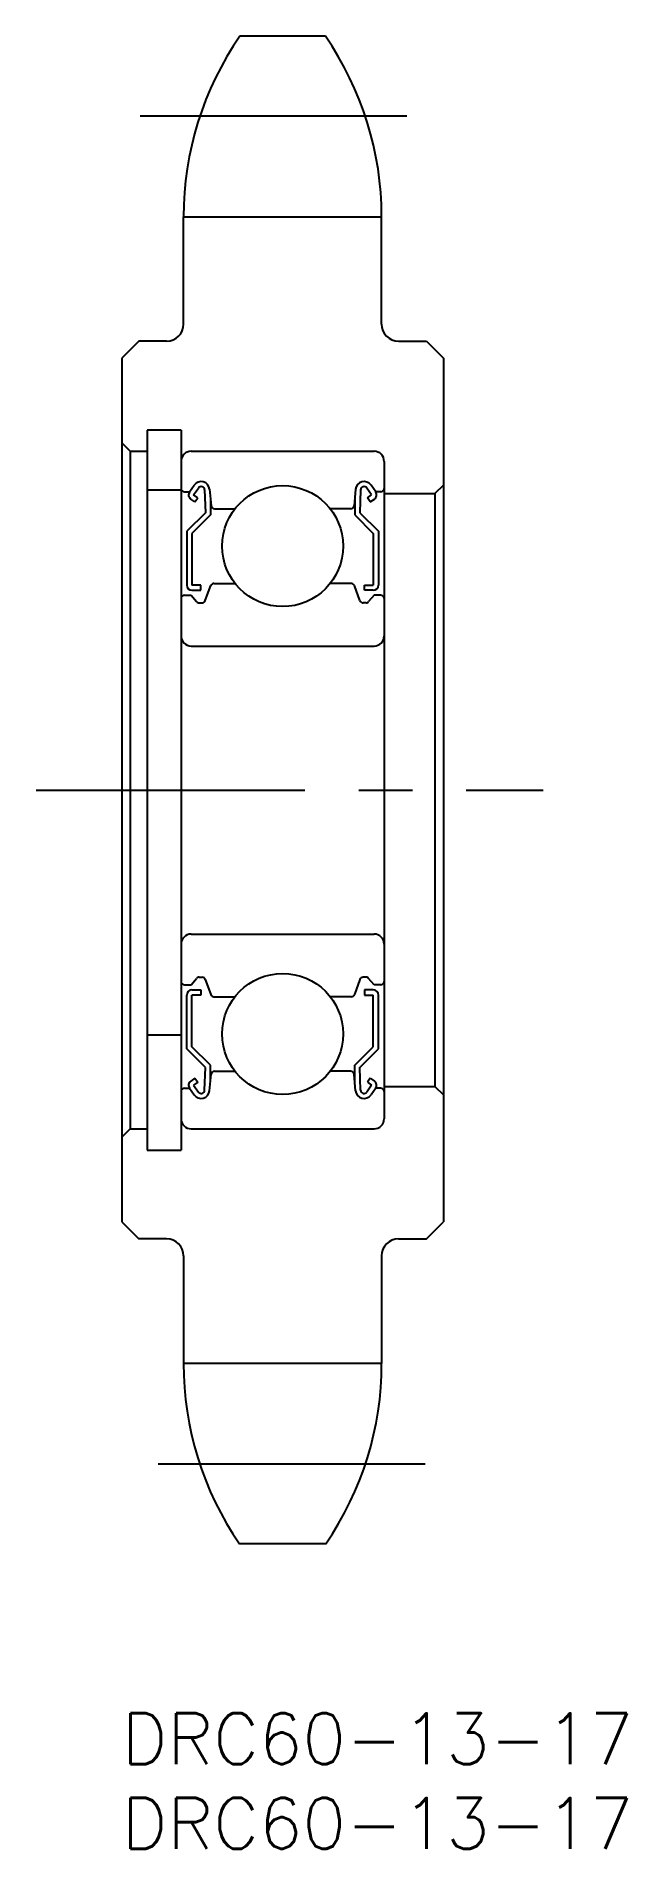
# Model space of a CAD drawing. Extents: x -5 to 30, y -8 to 99.
import ezdxf

# ---------------------------------------------------------------- set-up
doc = ezdxf.new("R2010")
doc.units = 0
doc.header["$LTSCALE"] = 0.5
doc.linetypes.add('CENTER', pattern=[50.8, 31.75, -6.35, 6.35, -6.35])
doc.layers.get('0').update_dxf_attribs({"linetype": 'CONTINUOUS'})
doc.layers.add('CENTER', color=1, linetype='CENTER')
doc.styles.get("Standard").update_dxf_attribs({"font": 'txt.shx', "height": 3, "bigfont": 'bigfont.shx'})

# ---------------------------------------------------------------- blocks, each defined once
blk = doc.blocks.new('*U3')
at = {"color": 7, "linetype": 'CONTINUOUS'}
blk.add_text('DRC60-13-17', height=3, dxfattribs=at).set_placement((0, -3))
blk = doc.blocks.new('*U4')
at = {"color": 7, "linetype": 'CONTINUOUS'}
blk.add_text('DRC60-13-17', height=3, dxfattribs=at).set_placement((0, -8))

msp = doc.modelspace()

# ---------------------------------------------------------------- linework, layer by layer
at = {"color": 7, "linetype": 'CONTINUOUS'}
for p, q in [((12.024021, 99), (6.975979, 99)), ((3.65, 88.345), (15.35, 88.345)), ((3.65, 82), (3.65, 88.345)), ((15.35, 82), (15.35, 88.345)), ((1, 81), (0, 80)), ((2.65, 81), (1, 81)), ((16.35, 81), (18, 81)), ((18, 81), (19, 80)), ((0, 80), (0, 29)), ((19, 80), (19, 29)), ((0, 75), (0.5, 74.5)), ((1.5, 75.75), (1.5, 33.25)), ((3.5, 75.75), (1.5, 75.75)), ((3.5, 75.75), (3.5, 33.25)), ((0.5, 74.5), (0.5, 34.5)), ((0.5, 74.5), (1.5, 74.5)), ((4.1, 74.5), (14.9, 74.5)), ((15.5, 73.9), (15.5, 35.1)), ((1.5, 72.229079), (3.5, 72.229079)), ((3.7, 72.09999), (4.000027, 72.09999)), ((3.9999, 72.09981), (4.278643, 72.496961)), ((4.246028, 71.927975), (4.528243, 72.330057)), ((4.491028, 71.75495), (4.246028, 71.927975)), ((4.319032, 71.509965), (4.491028, 71.75495)), ((4.891806, 72.222595), (4.941991, 70.873941)), ((5.185949, 72.253865), (5.272061, 71.282332)), ((13.814051, 72.253865), (13.727939, 71.282332)), ((14.108195, 72.222595), (14.05801, 70.873941)), ((14.753973, 71.927975), (14.471758, 72.330057)), ((14.508972, 71.75495), (14.753973, 71.927975)), ((14.680969, 71.509965), (14.508972, 71.75495)), ((15.0001, 72.09981), (14.721358, 72.496961)), ((15.3, 72.09999), (14.999973, 72.09999)), ((15.5, 72), (18.5, 72)), ((19, 72.5), (18.5, 72)), ((18.5, 72), (18.5, 37)), ((4.941991, 70.873941), (3.842, 69.77398)), ((4.319032, 71.509965), (4.073551, 71.681602)), ((5.242, 70.74999), (4.142, 69.65001)), ((5.242, 71.62099), (5.242, 70.74999)), ((5.47128, 71.09999), (6.686031, 71.09999)), ((13.52872, 71.09999), (12.31397, 71.09999)), ((13.758, 71.62099), (13.758, 70.74999)), ((13.758, 70.74999), (14.858, 69.65001)), ((14.05801, 70.873941), (15.158, 69.77398)), ((14.680969, 71.509965), (14.926449, 71.681602)), ((3.842, 69.77398), (3.842, 66.59999)), ((4.142, 69.65001), (4.142, 66.59999)), ((14.858, 69.65001), (14.858, 66.59999)), ((15.158, 69.77398), (15.158, 66.59999)), ((4.662, 66.59999), (4.142, 66.59999)), ((4.662, 66.29999), (4.662, 66.59999)), ((4.933822, 65.681488), (5.257184, 66.568482)), ((5.445087, 66.69998), (6.686023, 66.69998)), ((13.554913, 66.69998), (12.313978, 66.69998)), ((14.066179, 65.681488), (13.742816, 66.568482)), ((14.338, 66.59999), (14.858, 66.59999)), ((14.338, 66.29999), (14.338, 66.59999)), ((3.7, 65.99998), (4.099977, 65.99998)), ((4.099977, 65.99998), (4.417605, 65.621435)), ((4.142, 66.29999), (4.662, 66.29999)), ((4.570816, 65.54999), (4.745919, 65.54999)), ((14.429185, 65.54999), (14.254081, 65.54999)), ((14.858, 66.29999), (14.338, 66.29999)), ((14.900024, 65.99998), (14.582395, 65.621435)), ((15.3, 65.99998), (14.900024, 65.99998)), ((4.1, 63), (14.9, 63)), ((4.1, 46), (14.9, 46)), ((3.7, 43.00002), (4.099977, 43.00002)), ((4.099977, 43.00002), (4.417605, 43.378566)), ((4.570816, 43.45001), (4.745919, 43.45001)), ((4.933822, 43.318512), (5.257184, 42.431518)), ((14.066179, 43.318512), (13.742816, 42.431518)), ((14.429185, 43.45001), (14.254081, 43.45001)), ((14.900024, 43.00002), (14.582395, 43.378566)), ((15.3, 43.00002), (14.900024, 43.00002)), ((3.842, 39.22602), (3.842, 42.40001)), ((4.142, 42.70001), (4.662, 42.70001)), ((4.142, 39.34999), (4.142, 42.40001)), ((4.662, 42.40001), (4.142, 42.40001)), ((4.662, 42.70001), (4.662, 42.40001)), ((5.445087, 42.30002), (6.686023, 42.30002)), ((13.554913, 42.30002), (12.313978, 42.30002)), ((14.338, 42.70001), (14.338, 42.40001)), ((14.858, 42.70001), (14.338, 42.70001)), ((14.338, 42.40001), (14.858, 42.40001)), ((14.858, 39.34999), (14.858, 42.40001)), ((15.158, 39.22602), (15.158, 42.40001)), ((1.5, 40.049859), (3.5, 40.049859)), ((4.941991, 38.12606), (3.842, 39.22602)), ((5.242, 38.25001), (4.142, 39.34999)), ((13.758, 38.25001), (14.858, 39.34999)), ((14.05801, 38.12606), (15.158, 39.22602)), ((4.319032, 37.490035), (4.073551, 37.318399)), ((4.319032, 37.490035), (4.491028, 37.24505)), ((4.891806, 36.777406), (4.941991, 38.12606)), ((5.185949, 36.746135), (5.272061, 37.717668)), ((5.242, 37.37901), (5.242, 38.25001)), ((5.47128, 37.90001), (6.686031, 37.90001)), ((13.52872, 37.90001), (12.31397, 37.90001)), ((13.814051, 36.746135), (13.727939, 37.717668)), ((13.758, 37.37901), (13.758, 38.25001)), ((14.108195, 36.777406), (14.05801, 38.12606)), ((14.680969, 37.490035), (14.508972, 37.24505)), ((14.680969, 37.490035), (14.926449, 37.318399)), ((3.7, 36.90001), (4.000027, 36.90001)), ((3.9999, 36.900191), (4.278643, 36.50304)), ((4.491028, 37.24505), (4.246028, 37.072026)), ((4.246028, 37.072026), (4.528243, 36.669944)), ((14.753973, 37.072026), (14.471758, 36.669944)), ((14.508972, 37.24505), (14.753973, 37.072026)), ((15.0001, 36.900191), (14.721358, 36.50304)), ((15.3, 36.90001), (14.999973, 36.90001)), ((15.5, 37), (18.5, 37)), ((18.5, 37), (19, 36.5)), ((0, 34), (0.5, 34.5)), ((0.5, 34.5), (1.5, 34.5)), ((4.1, 34.5), (14.9, 34.5)), ((7, 34.5), (7, 34.5001)), ((9.5, 34.5), (9.5001, 34.5)), ((1.5, 33.25), (3.5, 33.25)), ((0, 29), (1, 28)), ((18, 28), (19, 29)), ((2.65, 28), (1, 28)), ((16.35, 28), (18, 28)), ((3.65, 27), (3.65, 20.655)), ((15.35, 27), (15.35, 20.655)), ((15.35, 20.655), (3.65, 20.655)), ((12.049763, 10), (6.950237, 10))]:
    msp.add_line(p, q, dxfattribs=at)
for centre in [(9.5, 68.89998), (9.5, 40.10002)]:
    msp.add_circle(centre, 3.5719, dxfattribs=at)
for centre, radius, start, end in [((22.38, 88.345), 18.73, 145.32829365, 180), ((-3.38, 88.345), 18.73, 0, 34.67170635), ((2.65, 82), 1, 270, 0), ((16.35, 82), 1, 180, 270), ((4.1, 73.9), 0.6, 90, 180), ((14.9, 73.9), 0.6, 0, 90), ((3.7, 72.29999), 0.2, 180, 270), ((4.245456, 71.927465), 0.3, 144.936745, 235.039255), ((4.687902, 72.209721), 0.5, 5.065195, 144.936745), ((4.691944, 72.215158), 0.2, 2.131062, 144.935553), ((14.312099, 72.209721), 0.5, 35.063255, 174.934805), ((14.308056, 72.215158), 0.2, 35.064447, 177.868938), ((14.754545, 71.927465), 0.3, 304.960745, 35.063255), ((15.3, 72.29999), 0.2, 270, 0), ((5.47128, 71.29999), 0.2, 185.065195, 270), ((13.52872, 71.29999), 0.2, 270, 354.934805), ((4.142, 66.59999), 0.3, 180, 270), ((5.445087, 66.49998), 0.2, 90, 159.970177), ((13.554913, 66.49998), 0.2, 20.029823, 90), ((14.858, 66.59999), 0.3, 270, 0), ((3.7, 65.79998), 0.2, 90, 180), ((4.570816, 65.74999), 0.2, 219.999223, 270), ((4.745919, 65.74999), 0.2, 270, 339.970177), ((14.254081, 65.74999), 0.2, 200.029823, 270), ((14.429185, 65.74999), 0.2, 270, 320.000777), ((15.3, 65.79998), 0.2, 0, 90), ((4.1, 63.6), 0.6, 180, 270), ((14.9, 63.6), 0.6, 270, 0), ((4.1, 45.4), 0.6, 90, 180), ((14.9, 45.4), 0.6, 0, 90), ((3.7, 43.20002), 0.2, 180, 270), ((4.570816, 43.25001), 0.2, 90, 140.000777), ((4.745919, 43.25001), 0.2, 20.029823, 90), ((14.254081, 43.25001), 0.2, 90, 159.970177), ((14.429185, 43.25001), 0.2, 39.999223, 90), ((15.3, 43.20002), 0.2, 270, 0), ((4.142, 42.40001), 0.3, 90, 180), ((5.445087, 42.50002), 0.2, 200.029823, 270), ((13.554913, 42.50002), 0.2, 270, 339.970177), ((14.858, 42.40001), 0.3, 0, 90), ((5.47128, 37.70001), 0.2, 90, 174.934805), ((13.52872, 37.70001), 0.2, 5.065195, 90), ((3.7, 36.70001), 0.2, 90, 180), ((4.245456, 37.072535), 0.3, 124.960745, 215.063255), ((4.687902, 36.79028), 0.5, 215.063255, 354.934805), ((4.691944, 36.784843), 0.2, 215.064447, 357.868938), ((14.312099, 36.79028), 0.5, 185.065195, 324.936745), ((14.308056, 36.784843), 0.2, 182.131062, 324.935553), ((14.754545, 37.072535), 0.3, 324.936745, 55.039255), ((15.3, 36.70001), 0.2, 0, 90), ((4.1, 35.1), 0.6, 180, 270), ((14.9, 35.1), 0.6, 270, 0), ((2.65, 27), 1, 0, 90), ((16.35, 27), 1, 90, 180), ((22.381, 20.618), 18.731, 179.887, 214.53209263), ((-3.381, 20.618), 18.731, 325.46790737, 0.113)]:
    msp.add_arc(centre, radius, start, end, dxfattribs=at)
at = {"layer": 'CENTER', "color": 1, "linetype": 'CENTER'}
for p, q in [((1.084, 94.3), (16.842, 94.3)), ((-5.053, 54.5), (24.9, 54.5)), ((17.916, 14.7), (2.158, 14.7))]:
    msp.add_line(p, q, dxfattribs=at)

# ---------------------------------------------------------------- block references
at = {"color": 7, "linetype": 'CONTINUOUS'}
for name in ['*U3', '*U4']:
    msp.add_blockref(name, (0, 0), dxfattribs=at)

doc.saveas('drawing.dxf')
